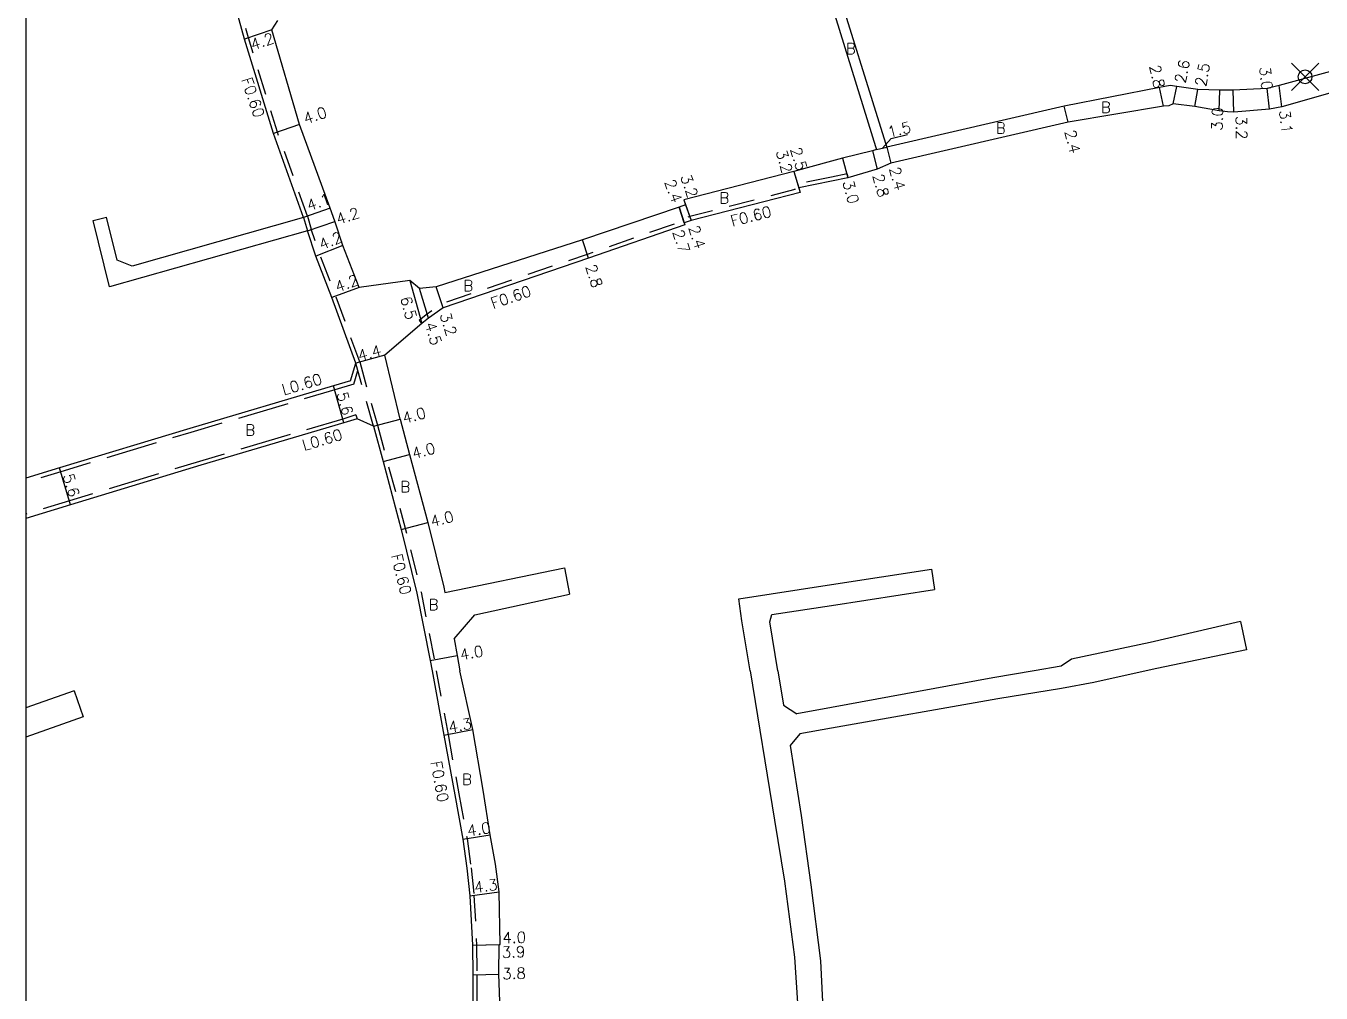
# Model space of a CAD drawing. Header units: metres. Extents: x -1600 to -800, y -110400 to -109798.
# Drawn here: x -1600 to -1411.6, y -110093.2 to -109952.5 of the extents above; entities that cross this region are included whole.
import ezdxf

# ---------------------------------------------------------------- set-up
doc = ezdxf.new("R2010")
doc.units = ezdxf.units.M
doc.header["$LTSCALE"] = 2.5
doc.header["$PDMODE"] = 35
doc.header["$PDSIZE"] = 2
doc.linetypes.add('22320', pattern=[2.5, 1.5, -1])
doc.linetypes.add('22330', pattern=[4, 3, -1])
for name, color, linetype in [('2101000', 177, 'Continuous'), ('2102000', 191, 'Continuous'), ('2102001', 191, 'Continuous'), ('2232000', 4, '22320'), ('2233000', 62, '22330'), ('9201100', 215, 'Continuous'), ('9201500', 222, 'Continuous'), ('9201600', 215, 'Continuous'), ('9202100', 82, 'Continuous'), ('9203500', 155, 'Continuous'), ('999', 7, 'Continuous')]:
    doc.layers.add(name, color=color, linetype=linetype)
doc.styles.add('Dm_Anotation', font='txt.shx', dxfattribs={"bigfont": 'pscdm.shx'})

msp = doc.modelspace()

# ---------------------------------------------------------------- linework, layer by layer
at = {"layer": '2101000', "flags": 128}
for points in [[(-1559.61, -109980.37), (-1563.98, -109968.12), (-1568.19, -109954.4), (-1569.9, -109948.2), (-1570.89, -109945.1)], [(-1482.78, -109944.48), (-1474.97, -109969.57), (-1474.78, -109970.13)], [(-1482.78, -109949.53), (-1476.4, -109970.01), (-1476.24, -109970.49)], [(-1564.21, -109953.06), (-1563.34, -109951.72)], [(-1551.54, -109990.53), (-1553.9, -109984.41), (-1555.08, -109980.88), (-1555.75, -109978.99), (-1560.2, -109966.82), (-1564.21, -109953.06)], [(-1380.88, -109953.6), (-1381.67, -109958.92), (-1384.19, -109953.3), (-1388.69, -109954.39), (-1401.28, -109957.62), (-1410.21, -109959.11), (-1417.7, -109961.17), (-1419.44, -109961.59), (-1424.35, -109961.85), (-1426.29, -109961.85), (-1429.5, -109961.75), (-1432.57, -109961.29), (-1433.54, -109961.14), (-1435.08, -109961.43), (-1448.94, -109964.14), (-1474.78, -109970.13)], [(-1476.24, -109970.49), (-1476.86, -109970.64), (-1481.2, -109971.72), (-1482.79, -109972.15)], [(-1482.79, -109972.15), (-1488.29, -109973.66), (-1504.29, -109977.78), (-1504.03, -109978.54), (-1504.95, -109978.86), (-1519.02, -109983.62), (-1540.32, -109990.46), (-1542.73, -109990.68), (-1544.15, -109989.53), (-1551.54, -109990.53)], [(-1482.79, -109975.09), (-1487.57, -109976.05), (-1487.37, -109976.72), (-1503.22, -109980.8), (-1504.22, -109981.14), (-1504.13, -109981.43), (-1518.17, -109986.28), (-1539.32, -109993.5), (-1541.42, -109994.99), (-1542.42, -109995.79), (-1547.77, -110000.4)], [(-1552.01, -110001.55), (-1555.48, -109991.98), (-1557.8, -109985.97), (-1559.04, -109982.28)], [(-1545.57, -110009.7), (-1547.77, -110000.4)], [(-1552.79, -110004.13), (-1552.01, -110001.55)], [(-1552.79, -110004.13), (-1555.25, -110004.86), (-1576.17, -110011.05), (-1595.11, -110016.79), (-1600, -110018.28)], [(-1551.8, -110009.67), (-1553.73, -110010.25), (-1574.56, -110016.41), (-1593.49, -110022.15), (-1600, -110024.13)], [(-1549.44, -110010.74), (-1551.8, -110009.67)], [(-1545.57, -110009.7), (-1544.19, -110014.84), (-1541.53, -110024.73), (-1539.2, -110034.12), (-1539.05, -110034.92)], [(-1549.44, -110010.74), (-1548.05, -110015.88), (-1545.4, -110025.73), (-1543.11, -110034.99), (-1541.18, -110044.83), (-1540.91, -110046.31)], [(-1537.72, -110041.66), (-1537.25, -110044.09), (-1536.85, -110046.31)]]:
    msp.add_lwpolyline(points, dxfattribs=at)
at = {"layer": '2101000'}
for points in [[(-1380.1, -109973.14), (-1383.89, -109965.63), (-1384.52, -109964.32), (-1386.2, -109960.79), (-1388.17, -109956.73), (-1400.63, -109960.45), (-1409.62, -109962.06), (-1417.31, -109964.24), (-1419.11, -109964.58), (-1424.26, -109965.05), (-1425.21, -109964.98), (-1426.39, -109964.84), (-1429.96, -109964.21), (-1433.11, -109963.83), (-1433.71, -109964.12), (-1434.49, -109964.17), (-1448.39, -109966.47), (-1474.16, -109972.45), (-1476.14, -109973.35), (-1480.43, -109974.61), (-1482.79, -109975.09)], [(-1540.91, -110046.31), (-1539.18, -110055.69), (-1537.62, -110064.33), (-1536.42, -110070.8), (-1535.84, -110075.03), (-1535.42, -110079.04), (-1535.03, -110086.22), (-1535, -110090.56), (-1534.97, -110095.78), (-1535.14, -110105.65), (-1535.1, -110112.85), (-1535.16, -110119.63), (-1535.55, -110125.02), (-1535.53, -110133.8), (-1535.67, -110136.88)], [(-1531.16, -110119.71), (-1530.9, -110112.89), (-1530.84, -110105.68), (-1530.99, -110095.75), (-1531.2, -110090.42), (-1531.13, -110086.12), (-1531.03, -110086.11), (-1531.16, -110078.47), (-1531.68, -110074.44), (-1532.46, -110070.19), (-1533.47, -110063.68), (-1534.96, -110054.87), (-1536.85, -110046.31)]]:
    msp.add_lwpolyline(points, dxfattribs=at)
msp.add_point((-1413.91, -109959.9), dxfattribs=at)
at = {"layer": '2102000', "flags": 128}
for points in [[(-1559.04, -109982.28), (-1587.83, -109990.47), (-1590.22, -109980.8)], [(-1559.61, -109980.37), (-1584.54, -109987.45), (-1586.74, -109986.56), (-1588.28, -109980.32)], [(-1539.05, -110034.92), (-1521.66, -110031.32)], [(-1482.79, -110033.75), (-1468.26, -110031.53)], [(-1496.3, -110035.82), (-1482.79, -110033.75)], [(-1482.79, -110036.79), (-1467.8, -110034.49)], [(-1537.72, -110041.66), (-1534.67, -110038.19), (-1520.92, -110035.14)], [(-1494.64, -110046.31), (-1495.84, -110039.02), (-1496.3, -110035.82)], [(-1490.59, -110046.31), (-1491.76, -110039.18), (-1491.5, -110038.12)], [(-1491.5, -110038.12), (-1482.79, -110036.79)], [(-1423.32, -110039.14), (-1436.43, -110042.18), (-1447.88, -110044.62), (-1449.41, -110045.65), (-1453.31, -110046.31)], [(-1422.43, -110043.24), (-1435.46, -110045.97), (-1437.02, -110046.31)]]:
    msp.add_lwpolyline(points, dxfattribs=at)
at = {"layer": '2102000'}
for points in [[(-1494.64, -110046.31), (-1491.11, -110068.06), (-1489.62, -110076.92), (-1488.2, -110087.96), (-1486.86, -110107.88)], [(-1490.59, -110046.31), (-1489.78, -110051.33)], [(-1437.02, -110046.31), (-1444.66, -110048), (-1449.35, -110048.88), (-1458.63, -110050.39), (-1482.79, -110054.67)], [(-1453.31, -110046.31), (-1459.34, -110047.33), (-1482.79, -110051.65)], [(-1592.98, -110049.24), (-1600, -110051.72)], [(-1489.78, -110051.33), (-1487.83, -110052.59)], [(-1482.79, -110051.65), (-1487.83, -110052.59)], [(-1591.65, -110053.02), (-1600, -110055.97)], [(-1482.79, -110054.67), (-1487.43, -110055.5)], [(-1487.43, -110055.5), (-1488.84, -110057.16)], [(-1488.84, -110057.16), (-1487.2, -110067.38), (-1485.82, -110077.45), (-1484.41, -110088.49), (-1483.42, -110108.32)]]:
    msp.add_lwpolyline(points, dxfattribs=at)
at = {"layer": '2102001', "flags": 128}
for points in [[(-1590.22, -109980.8), (-1588.28, -109980.32)], [(-1521.66, -110031.32), (-1520.92, -110035.14)], [(-1468.26, -110031.53), (-1467.8, -110034.49)], [(-1423.32, -110039.14), (-1422.43, -110043.24)]]:
    msp.add_lwpolyline(points, dxfattribs=at)
at = {"layer": '2102001'}
msp.add_lwpolyline([(-1592.98, -110049.24), (-1591.65, -110053.02)], dxfattribs=at)
at = {"layer": '2232000', "flags": 128}
for points in [[(-1559.04, -109980.19), (-1563.41, -109967.93), (-1567.62, -109954.22), (-1569.32, -109948.03), (-1570.31, -109944.91)], [(-1480.55, -109974.03), (-1482.79, -109974.48)], [(-1480.55, -109974.03), (-1480.43, -109974.61)], [(-1482.79, -109974.48), (-1488.34, -109975.6), (-1488.13, -109976.3), (-1503.4, -109980.22), (-1504.97, -109980.77), (-1504.88, -109981.05), (-1518.36, -109985.72), (-1539.59, -109992.96), (-1541.78, -109994.51), (-1542.8, -109995.33), (-1542.42, -109995.79)], [(-1559.61, -109980.37), (-1559.04, -109982.28)], [(-1559.04, -109980.19), (-1558.49, -109982.05)], [(-1551.44, -110001.37), (-1554.92, -109991.78), (-1557.25, -109985.74), (-1558.49, -109982.05)], [(-1549.44, -110010.74), (-1551.71, -110002.63), (-1552.01, -110001.55)], [(-1551.44, -110001.37), (-1548.86, -110010.58)], [(-1548.86, -110010.58), (-1547.47, -110015.72), (-1544.82, -110025.58), (-1542.52, -110034.86), (-1540.59, -110044.72), (-1540.3, -110046.31)]]:
    msp.add_lwpolyline(points, dxfattribs=at)
at = {"layer": '2232000'}
msp.add_lwpolyline([(-1540.3, -110046.31), (-1538.59, -110055.58), (-1537.03, -110064.22), (-1535.82, -110070.7), (-1535.24, -110074.96), (-1534.82, -110078.99), (-1534.43, -110086.2), (-1534.4, -110090.56), (-1534.37, -110095.78), (-1534.54, -110105.65), (-1534.5, -110112.85), (-1534.56, -110119.65), (-1534.95, -110125.04), (-1534.93, -110133.82), (-1535.07, -110136.91)], dxfattribs=at)
at = {"layer": '2233000', "flags": 128}
for points in [[(-1552.31, -110004.62), (-1551.71, -110002.63)], [(-1552.31, -110004.62), (-1555.08, -110005.44), (-1576, -110011.62), (-1594.94, -110017.36), (-1600, -110018.91)], [(-1551.98, -110009.09), (-1553.9, -110009.68), (-1574.74, -110015.84), (-1593.66, -110021.57), (-1600, -110023.51)], [(-1551.98, -110009.09), (-1551.8, -110009.67)]]:
    msp.add_lwpolyline(points, dxfattribs=at)
at = {"layer": '9201100', "flags": 128}
for points in [[(-1564.21, -109953.06), (-1568.19, -109954.4)], [(-1417.31, -109964.24), (-1417.7, -109961.17)], [(-1434.49, -109964.17), (-1435.08, -109961.43)], [(-1433.11, -109963.83), (-1432.57, -109961.29)], [(-1429.96, -109964.21), (-1429.5, -109961.75)], [(-1426.39, -109964.84), (-1426.29, -109961.85)], [(-1424.26, -109965.05), (-1424.35, -109961.85)], [(-1419.11, -109964.58), (-1419.44, -109961.59)], [(-1448.39, -109966.47), (-1448.94, -109964.14)], [(-1560.2, -109966.82), (-1563.98, -109968.12)], [(-1476.86, -109970.64), (-1476.14, -109973.35)], [(-1476.24, -109970.49), (-1474.78, -109970.13)], [(-1474.78, -109970.13), (-1474.16, -109972.45)], [(-1481.2, -109971.72), (-1480.43, -109974.61)], [(-1488.29, -109973.66), (-1487.37, -109976.72)], [(-1488.29, -109973.66), (-1487.57, -109976.05)], [(-1504.29, -109977.78), (-1503.22, -109980.8)], [(-1555.75, -109978.99), (-1559.61, -109980.37)], [(-1504.95, -109978.86), (-1504.13, -109981.43)], [(-1504.22, -109981.14), (-1504.95, -109978.86)], [(-1504.03, -109978.54), (-1503.22, -109980.8)], [(-1559.04, -109982.28), (-1555.06, -109980.95)], [(-1518.17, -109986.28), (-1519.02, -109983.62)], [(-1553.9, -109984.41), (-1557.8, -109985.97)], [(-1551.54, -109990.53), (-1555.48, -109991.98)], [(-1544.15, -109989.53), (-1542.42, -109995.79)], [(-1541.42, -109994.99), (-1542.73, -109990.68)], [(-1539.32, -109993.5), (-1540.32, -109990.46)], [(-1547.77, -110000.4), (-1552.01, -110001.55)], [(-1553.73, -110010.25), (-1555.25, -110004.86)], [(-1549.44, -110010.74), (-1545.57, -110009.7)], [(-1548.05, -110015.88), (-1544.19, -110014.84)], [(-1593.49, -110022.15), (-1595.11, -110016.79)], [(-1545.4, -110025.73), (-1541.53, -110024.73)], [(-1541.18, -110044.83), (-1537.25, -110044.09)]]:
    msp.add_lwpolyline(points, dxfattribs=at)
at = {"layer": '9201100'}
for points in [[(-1539.18, -110055.69), (-1534.96, -110054.87)], [(-1536.42, -110070.8), (-1532.46, -110070.19)], [(-1535.42, -110079.04), (-1531.16, -110078.47)], [(-1535.03, -110086.22), (-1531.03, -110086.11)], [(-1535.03, -110086.22), (-1531.13, -110086.12)], [(-1535, -110090.56), (-1531.2, -110090.42)]]:
    msp.add_lwpolyline(points, dxfattribs=at)
at = {"layer": '9201600'}
msp.add_lwpolyline([(-1475.38, -109970.28), (-1474.13, -109968.88), (-1471.77, -109968.3)], dxfattribs=at)
at = {"layer": '999'}
msp.add_lwpolyline([(-1600, -110400), (-800, -110400), (-800, -109800), (-1600, -109800)], close=True, dxfattribs=at)

# ---------------------------------------------------------------- texts
at = {"layer": '9201500', "style": 'Dm_Anotation'}
for s, rotation, p in [('4.2', 18.593, (-1567, -109956.04)), ('2.8', 282.1729, (-1436.57, -109958.34)), ('2.6', 78.0449, (-1431.35, -109960.94)), ('2.5', 79.3823, (-1428.36, -109961.41)), ('3.0', 276.2384, (-1420.57, -109958.5)), ('4.0', 18.9995, (-1559.29, -109966.81)), ('3.0', 88.1786, (-1425.94, -109967.76)), ('3.1', 277.0896, (-1417.7, -109964.83)), ('1.5', 13.8808, (-1474.42, -109968.75)), ('3.2', 271.575, (-1424.01, -109965.61)), ('2.4', 283.2952, (-1448.89, -109967.82)), ('3.2', 286.6075, (-1490.93, -109970.78)), ('2.5', 286.6075, (-1488.82, -109970.42)), ('3.2', 289.5605, (-1504.82, -109974.42)), ('2.8', 284.9334, (-1476.83, -109974.25)), ('2.4', 285.0841, (-1474.43, -109973.24)), ('2.4', 289.5605, (-1507.14, -109975.15)), ('3.0', 284.9908, (-1481.2, -109975.21)), ('4.1', 19.6302, (-1558.79, -109979.44)), ('4.2', 18.4859, (-1554.57, -109981.43)), ('2.4', 287.7753, (-1503.64, -109981.81)), ('4.2', 21.782, (-1556.97, -109985.12)), ('2.7', 287.7753, (-1505.93, -109982.44)), ('2.8', 287.709, (-1518.63, -109987.48)), ('4.2', 20.3069, (-1554.66, -109991.28)), ('6.5', 285.4133, (-1545.56, -109992.06)), ('3.2', 288.1704, (-1539.83, -109994.51)), ('4.5', 286.9275, (-1541.99, -109995.84)), ('4.4', 15.1725, (-1551.46, -110001.29)), ('5.6', 285.7667, (-1554.82, -110005.99)), ('4.0', 15.0524, (-1544.98, -110010.37)), ('4.0', 15.0524, (-1543.6, -110015.51)), ('5.6', 286.9123, (-1594.67, -110017.91)), ('4.0', 14.4868, (-1540.94, -110025.41)), ('4.0', 10.6825, (-1536.71, -110044.8)), ('4.3', 10.911, (-1538.39, -110055.35)), ('4.0', 8.7843, (-1535.67, -110070.41)), ('4.3', 7.6906, (-1534.68, -110078.62)), ('4.0', 1.5454, (-1530.65, -110085.96)), ('3.9', 1.5454, (-1530.76, -110088.06)), ('3.8', 2.1397, (-1530.67, -110091.2))]:
    msp.add_text(s, height=1.6, rotation=rotation, dxfattribs=at).set_placement(p)
at = {"layer": '9202100', "style": 'Dm_Anotation'}
for p in [(-1480.7, -109956.58), (-1443.61, -109965.13), (-1458.9, -109968.16), (-1499.12, -109978.32), (-1536.36, -109991.08), (-1568.09, -110012.09), (-1545.53, -110020.33), (-1541.41, -110037.49), (-1536.56, -110062.9)]:
    msp.add_text('B', height=1.6, dxfattribs=at).set_placement(p)
at = {"layer": '9203500', "style": 'Dm_Anotation'}
for s, rotation, p in [('F0.60', 288.8993, (-1568.69, -109960.29)), ('F0.60', 14.4146, (-1497.25, -109981.7)), ('F0.60', 18.8344, (-1532.04, -109993.67)), ('L0.60', 16.4674, (-1562.49, -110006.23)), ('L0.60', 16.4674, (-1559.53, -110014.31)), ('F0.60', 283.9211, (-1546.89, -110029.53)), ('F0.60', 280.2685, (-1541.12, -110059.59))]:
    msp.add_text(s, height=1.6, rotation=rotation, dxfattribs=at).set_placement(p)

doc.saveas('drawing.dxf')
